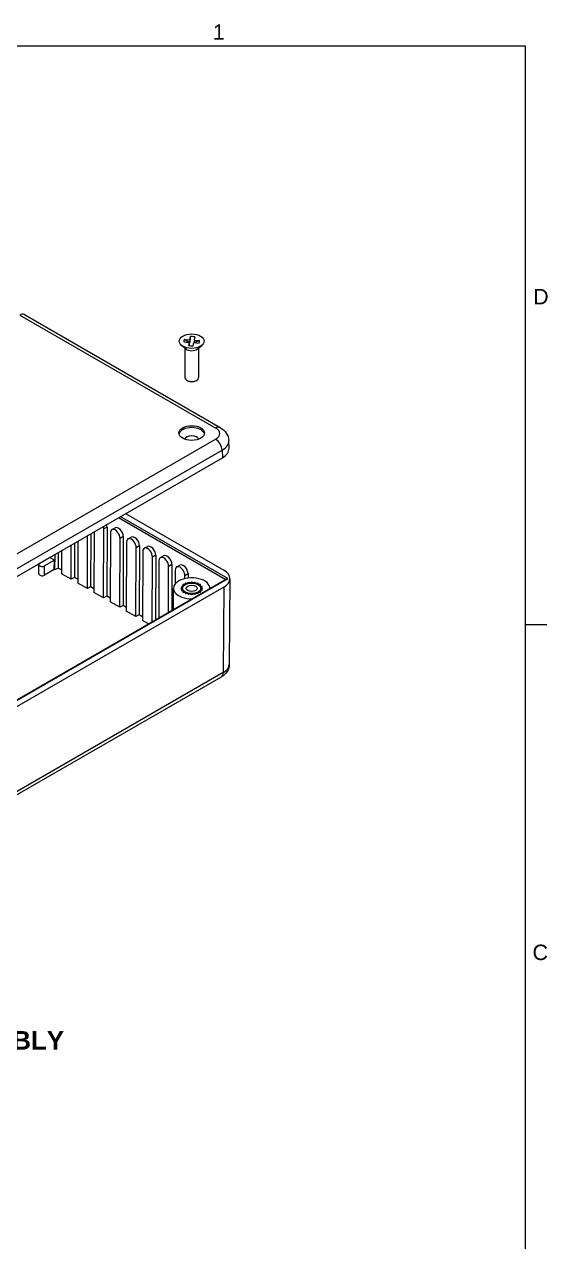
# Model space of a CAD drawing. Header units: millimetres. Extents: x 17 to 728, y 8 to 567.
# Drawn here: x 609.8 to 724.6, y 296.3 to 563.5 of the extents above; entities that cross this region are included whole.
import ezdxf

# ---------------------------------------------------------------- set-up
doc = ezdxf.new("R2010")
doc.units = ezdxf.units.MM
doc.header["$LTSCALE"] = 1.333333
for name, color, linetype, lineweight in [('Sketch Geometry (ANSI)', 7, 'Continuous', 9), ('Symbol (ANSI)', 7, 'Continuous', 9), ('Visible (ANSI)', 7, 'Continuous', 18), ('Visible Narrow (ANSI)', 7, 'Continuous', 9)]:
    doc.layers.add(name, color=color, linetype=linetype, lineweight=lineweight)
doc.styles.add('Label Text (ANSI)', font='ARIALBD.TTF')
doc.styles.add('Note Text (ANSI)', font='ARIAL.TTF')

# ---------------------------------------------------------------- blocks, each defined once
blk = doc.blocks.new('Borders Default Border')
at = {"layer": 'Sketch Geometry (ANSI)'}
blk.add_line((539.75, 323.85), (543.31, 323.85), dxfattribs=at)
at = {"layer": 'Sketch Geometry (ANSI)', "flags": 128}
blk.add_lwpolyline([(19.05, 12.7), (19.05, 419.1), (539.75, 419.1), (539.75, 12.7), (19.05, 12.7)], dxfattribs=at)
at = {"layer": 'Symbol (ANSI)', "char_height": 2.54, "attachment_point": 7, "style": 'Note Text (ANSI)'}
for s, insert in [('1', (488.37, 420.12)), ('D', (541.04, 376.55)), ('C', (540.94, 268.56))]:
    blk.add_mtext(s, dxfattribs=dict(at, insert=insert))

msp = doc.modelspace()

# ---------------------------------------------------------------- linework, layer by layer
at = {"layer": 'Visible (ANSI)'}
for p, q in [((609.849, 499.815), (652.792, 475.022)), ((644.931, 494.388), (646.1, 494.308)), ((646.1, 494.308), (646.238, 494.983)), ((647.231, 494.916), (647.093, 494.241)), ((645.326, 492.253), (644.316, 493.052)), ((644.814, 493.815), (645.983, 493.735)), ((645.038, 492.481), (645.038, 485.986)), ((645.983, 493.735), (645.845, 493.06)), ((645.983, 493.735), (645.983, 493.139)), ((646.1, 494.308), (646.1, 493.712)), ((646.838, 492.993), (646.976, 493.667)), ((646.976, 493.667), (648.145, 493.588)), ((647.093, 494.241), (648.262, 494.161)), ((647.093, 494.241), (647.093, 493.659)), ((647.75, 492.253), (648.76, 493.052)), ((648.038, 492.481), (648.038, 485.986)), ((645.619, 485.292), (645.477, 485.374)), ((647.457, 485.292), (647.599, 485.374)), ((654.72, 470.482), (654.669, 472.156)), ((543.158, 404.826), (653.256, 468.391)), ((632.042, 456.143), (653.609, 443.692)), ((624.413, 451.739), (624.37, 440.078)), ((625.145, 452.161), (625.094, 438.843)), ((627.216, 437.619), (627.273, 452.76)), ((627.98, 453.165), (627.923, 438.027)), ((628.705, 451.934), (628.648, 436.792)), ((629.02, 452.623), (629.727, 453.028)), ((620.109, 441.722), (620.138, 449.27)), ((620.845, 449.678), (620.816, 442.13)), ((621.576, 450.101), (621.541, 440.895)), ((623.662, 439.67), (623.706, 451.331)), ((630.769, 435.567), (630.826, 450.709)), ((631.533, 451.114), (631.476, 435.975)), ((632.258, 449.882), (632.201, 434.741)), ((632.573, 450.572), (633.28, 450.976)), ((635.086, 449.062), (635.029, 433.924)), ((613.233, 445.284), (615.362, 446.513)), ((616.422, 445.9), (615.362, 446.513)), ((616.556, 443.773), (616.569, 447.21)), ((617.276, 447.618), (617.263, 444.181)), ((618.007, 448.04), (617.988, 442.946)), ((634.322, 433.516), (634.379, 448.658)), ((635.811, 447.831), (635.754, 432.689)), ((636.127, 448.52), (636.834, 448.925)), ((637.879, 432.368), (637.932, 446.606)), ((638.639, 447.011), (638.586, 432.777)), ((639.68, 446.469), (640.387, 446.874)), ((613.013, 442.936), (613.013, 444.977)), ((616.422, 445.9), (614.293, 444.671)), ((614.293, 445.896), (614.293, 445.896)), ((616.415, 443.855), (614.293, 442.63)), ((614.438, 445.98), (614.438, 445.98)), ((616.415, 443.855), (616.422, 445.9)), ((616.556, 443.773), (616.415, 443.855)), ((617.263, 444.181), (616.556, 443.773)), ((617.991, 443.761), (617.263, 444.181)), ((639.364, 445.779), (639.317, 433.199)), ((641.447, 434.429), (641.486, 444.555)), ((642.193, 444.959), (642.154, 434.837)), ((642.917, 443.728), (642.906, 440.699)), ((643.233, 444.417), (643.94, 444.822)), ((654.206, 441.795), (539.623, 375.641)), ((620.109, 441.722), (617.988, 442.946)), ((620.816, 442.13), (620.109, 441.722)), ((621.544, 441.71), (620.816, 442.13)), ((645.036, 441.872), (645.039, 442.503)), ((645.777, 441.031), (645.575, 440.823)), ((645.746, 442.908), (645.742, 441.995)), ((646.206, 440.941), (645.831, 441.041)), ((646.51, 441.103), (646.206, 440.941)), ((646.87, 440.941), (646.566, 441.103)), ((647.245, 441.041), (646.87, 440.941)), ((647.501, 440.823), (647.299, 441.031)), ((654.927, 441.843), (654.785, 423.054)), ((653.609, 440.017), (542.805, 376.045)), ((623.662, 439.67), (621.541, 440.895)), ((624.37, 440.078), (623.662, 439.67)), ((625.097, 439.658), (624.37, 440.078)), ((627.216, 437.619), (625.094, 438.843)), ((642.538, 435.058), (642.538, 439.732)), ((644.443, 439.923), (644.163, 439.748)), ((644.163, 439.715), (644.443, 439.54)), ((644.271, 440.14), (644.443, 439.923)), ((644.443, 439.54), (644.271, 439.324)), ((644.648, 440.288), (644.288, 440.171)), ((644.288, 439.292), (644.648, 439.176)), ((644.6, 440.524), (644.648, 440.288)), ((644.648, 439.176), (644.6, 438.939)), ((645.038, 440.598), (644.633, 440.551)), ((644.633, 438.913), (645.038, 438.866)), ((645.119, 440.831), (645.038, 440.598)), ((645.038, 438.866), (645.119, 438.632)), ((645.575, 440.823), (645.165, 440.851)), ((645.165, 438.613), (645.575, 438.641)), ((645.575, 438.641), (645.777, 438.433)), ((645.831, 438.423), (646.206, 438.522)), ((646.206, 438.522), (646.51, 438.361)), ((646.566, 438.361), (646.87, 438.522)), ((646.87, 438.522), (647.245, 438.423)), ((647.299, 438.433), (647.501, 438.641)), ((647.911, 440.851), (647.501, 440.823)), ((647.501, 438.641), (647.911, 438.613)), ((648.038, 440.598), (647.957, 440.831)), ((647.957, 438.632), (648.038, 438.866)), ((648.442, 440.551), (648.038, 440.598)), ((648.038, 438.866), (648.442, 438.913)), ((648.428, 440.288), (648.476, 440.524)), ((648.788, 440.171), (648.428, 440.288)), ((648.428, 439.176), (648.788, 439.292)), ((648.476, 438.939), (648.428, 439.176)), ((648.633, 439.923), (648.805, 440.14)), ((648.913, 439.748), (648.633, 439.923)), ((648.633, 439.54), (648.913, 439.715)), ((648.805, 439.324), (648.633, 439.54)), ((650.538, 439.677), (650.538, 439.732)), ((627.923, 438.027), (627.216, 437.619)), ((628.651, 437.607), (627.923, 438.027)), ((630.769, 435.567), (628.648, 436.792)), ((631.476, 435.975), (630.769, 435.567)), ((632.204, 435.555), (631.476, 435.975)), ((634.322, 433.516), (632.201, 434.741)), ((635.029, 433.924), (634.322, 433.516)), ((635.757, 433.504), (635.029, 433.924)), ((637.094, 431.915), (635.754, 432.689)), ((542.391, 356.432), (653.053, 420.323))]:
    msp.add_line(p, q, dxfattribs=at)
at = {"layer": 'Visible (ANSI)', "flags": 128}
for points in [[(646.1, 493.712), (646.076, 493.724), (646.051, 493.736), (646.025, 493.749), (645.999, 493.762), (645.97, 493.777), (645.941, 493.792), (645.91, 493.808), (645.878, 493.826), (645.843, 493.845), (645.807, 493.864), (645.769, 493.886), (645.729, 493.908), (645.686, 493.933), (645.641, 493.959), (645.592, 493.988), (645.54, 494.018), (645.484, 494.051), (645.423, 494.087), (645.358, 494.126), (645.288, 494.169), (645.21, 494.216), (645.126, 494.268), (645.033, 494.325), (644.931, 494.388)], [(646.238, 494.983), (646.226, 494.868), (646.215, 494.763), (646.205, 494.669), (646.196, 494.583), (646.187, 494.504), (646.18, 494.432), (646.172, 494.365), (646.166, 494.303), (646.16, 494.246), (646.154, 494.193), (646.149, 494.144), (646.144, 494.097), (646.139, 494.054), (646.134, 494.013), (646.13, 493.975), (646.126, 493.939), (646.122, 493.905), (646.119, 493.873), (646.115, 493.843), (646.112, 493.814), (646.109, 493.786), (646.106, 493.76), (646.103, 493.736), (646.1, 493.712)], [(645.983, 493.139), (645.98, 493.135), (645.977, 493.131), (645.974, 493.127), (645.971, 493.123), (645.968, 493.12), (645.964, 493.116), (645.96, 493.113), (645.957, 493.109), (645.953, 493.106), (645.948, 493.102), (645.944, 493.099), (645.939, 493.096), (645.934, 493.093), (645.929, 493.089), (645.923, 493.086), (645.917, 493.083), (645.91, 493.08), (645.903, 493.077), (645.895, 493.074), (645.887, 493.071), (645.878, 493.069), (645.868, 493.066), (645.857, 493.063), (645.845, 493.06)], [(648.262, 494.161), (648.166, 494.115), (648.078, 494.073), (647.998, 494.034), (647.924, 494), (647.856, 493.968), (647.793, 493.938), (647.735, 493.912), (647.68, 493.887), (647.63, 493.864), (647.582, 493.842), (647.538, 493.823), (647.496, 493.804), (647.456, 493.787), (647.418, 493.771), (647.383, 493.756), (647.349, 493.742), (647.317, 493.729), (647.287, 493.717), (647.257, 493.705), (647.23, 493.694), (647.203, 493.684), (647.177, 493.674), (647.153, 493.665), (647.129, 493.657)], [(652.792, 475.022), (653.173, 474.776), (653.525, 474.494), (653.84, 474.178), (654.113, 473.828), (654.339, 473.442), (654.511, 473.03), (654.622, 472.599), (654.669, 472.156)], [(654.785, 423.054), (654.75, 422.631), (654.653, 422.217), (654.497, 421.825), (654.289, 421.458), (654.035, 421.122), (653.74, 420.821), (653.41, 420.554), (653.053, 420.323)]]:
    msp.add_lwpolyline(points, dxfattribs=at)
at = {"layer": 'Visible (ANSI)'}
for centre, major_axis in [((646.538, 493.988), (2.75, 0)), ((646.538, 473.82), (2.8, 0)), ((646.538, 439.732), (1.994, 0)), ((646.538, 439.732), (-1.232, 0))]:
    msp.add_ellipse(centre, major_axis=major_axis, ratio=0.5773503, dxfattribs=at)
for centre, major_axis, ratio, start_param, end_param in [((646.538, 493.988), (-1.75, 0), 0.5773503, 5.8761006, 6.455604), ((646.538, 493.988), (1.75, 0), 0.5773503, 1.1637116, 1.743215), ((646.538, 492.763), (-1.5, 0), 0.5773503, 0.6301372, 2.5114554), ((646.538, 493.988), (-1.75, 0), 0.5773503, 1.1637116, 1.743215), ((646.538, 493.988), (1.75, 0), 0.5773503, 5.8761006, 6.455604), ((646.538, 485.986), (1.5, 0), 0.5773503, 3.1415927, 6.2831853), ((646.538, 485.823), (1.3, 0), 0.5773503, 3.9269908, 5.4977871), ((646.538, 473.412), (2.8, 0), 0.5773503, 0.126607, 3.0149856), ((646.538, 472.351), (1.5, 0), 0.5773503, 0.1168071, 3.0247855), ((649.719, 470.432), (5.002, 0), 0.5771744, 5.4979394, 6.3006333), ((626.212, 453.373), (-0.745, 1.302), 0.5798639, 3.929182, 4.3635767), ((626.919, 453.777), (0.745, -1.302), 0.5798639, 0.7875894, 1.2241736), ((629.765, 451.321), (-0.745, 1.302), 0.5798639, 3.929182, 7.0707747), ((630.472, 451.726), (-0.745, 1.302), 0.5798639, 3.929182, 6.2831853), ((633.318, 449.27), (-0.745, 1.302), 0.5798639, 3.929182, 7.0707747), ((634.026, 449.675), (-0.745, 1.302), 0.5798639, 3.929182, 6.2831853), ((637.579, 447.623), (-0.745, 1.302), 0.5798639, 3.929182, 6.2831853), ((636.872, 447.218), (-0.745, 1.302), 0.5798639, 3.929182, 7.0707747), ((640.425, 445.167), (-0.745, 1.302), 0.5798639, 3.929182, 7.0707747), ((641.132, 445.572), (-0.745, 1.302), 0.5798639, 3.929182, 6.2831853), ((613.763, 444.977), (-0.75, 0), 0.5773503, 5.4977871, 8.6393798), ((643.978, 443.116), (-0.745, 1.302), 0.5798639, 3.929182, 7.0707747), ((644.685, 443.52), (-0.745, 1.302), 0.5798639, 3.929182, 6.2831853), ((650.427, 441.855), (4.5, 0), 0.5773393, 5.4977967, 7.068574), ((613.763, 442.936), (-0.75, 0), 0.5773503, 0, 2.3561945), ((646.538, 439.732), (4, 0), 0.5773503, 6.259239, 11.0195206), ((646.538, 439.732), (2.375, 0), 0.5773503, 1.873037, 1.8968742), ((646.538, 439.732), (2.375, 0), 0.5773503, 1.5588777, 1.5827149), ((646.538, 439.732), (2.375, 0), 0.5773503, 1.2447184, 1.2685557), ((654.456, 441.65), (-0.354, 0), 0.5773503, 4.712389, 5.4977871), ((646.538, 439.732), (-2.375, 0), 0.5773503, 6.2712667, 6.2951039), ((646.538, 439.732), (-2.375, 0), 0.5773503, 5.9571074, 5.9809447), ((646.538, 439.732), (-2.375, 0), 0.5773503, 0.3022406, 0.3260779), ((646.538, 439.732), (2.375, 0), 0.5773503, 2.5013555, 2.5251927), ((646.538, 439.732), (-2.375, 0), 0.5773503, 0.6163999, 0.6402372), ((646.538, 439.732), (2.375, 0), 0.5773503, 2.1871962, 2.2110335), ((646.538, 439.732), (-2.375, 0), 0.5773503, 0.9305592, 0.9543964), ((646.538, 439.732), (-2.375, 0), 0.5773503, 1.2447184, 1.2685557), ((646.538, 439.732), (-2.375, 0), 0.5773503, 1.5588777, 1.5827149), ((646.538, 439.732), (-2.375, 0), 0.5773503, 1.873037, 1.8968742), ((646.538, 439.732), (2.375, 0), 0.5773503, 0.9305592, 0.9543964), ((646.538, 439.732), (-2.375, 0), 0.5773503, 2.1871962, 2.2110335), ((646.538, 439.732), (2.375, 0), 0.5773503, 0.6163999, 0.6402372), ((646.538, 439.732), (-2.375, 0), 0.5773503, 2.5013555, 2.5251927), ((646.538, 439.732), (2.375, 0), 0.5773503, 0.3022406, 0.3260779), ((646.538, 439.732), (2.375, 0), 0.5773503, 5.9571074, 5.9809447), ((646.538, 439.732), (2.375, 0), 0.5773503, 6.2712667, 6.2951039)]:
    msp.add_ellipse(centre, major_axis=major_axis, ratio=ratio, start_param=start_param, end_param=end_param, dxfattribs=at)
at = {"layer": 'Visible Narrow (ANSI)'}
for p, q in [((608.849, 499.716), (651.792, 474.923)), ((651.792, 472.473), (541.744, 408.938)), ((543.158, 406.517), (653.206, 470.053)), ((653.206, 470.053), (653.256, 468.391)), ((630.522, 455.266), (654.03, 441.693)), ((654.456, 441.855), (630.875, 455.469)), ((627.98, 453.165), (627.273, 452.76)), ((631.533, 451.114), (630.826, 450.709)), ((635.086, 449.062), (634.379, 448.658)), ((638.639, 447.011), (637.932, 446.606)), ((614.293, 442.63), (614.293, 444.671)), ((642.193, 444.959), (641.486, 444.555)), ((539.623, 375.556), (654.456, 441.855)), ((645.746, 442.908), (645.039, 442.503)), ((653.609, 440.017), (653.467, 421.231)), ((653.467, 421.231), (542.805, 357.34))]:
    msp.add_line(p, q, dxfattribs=at)
for centre, major_axis, ratio, start_param, end_param in [((608.849, 498.083), (1, 1.732), 0.5773503, 0, 0.7853982), ((651.792, 473.29), (1, 1.732), 0.5773503, 0, 0.7853982), ((649.669, 473.698), (3.001, 0), 0.5771744, 5.4979394, 7.0684312), ((651.792, 470.84), (-1, 1.732), 0.5773503, 3.9444441, 5.4977871), ((649.669, 472.065), (5, 0.06), 0.5772588, 5.4909619, 6.2936558), ((650.285, 423.075), (4.5, -0.015), 0.5773447, 5.4997359, 6.2807613), ((652.053, 422.055), (1, -1.732), 0.5773503, 0, 0.7810348)]:
    msp.add_ellipse(centre, major_axis=major_axis, ratio=ratio, start_param=start_param, end_param=end_param, dxfattribs=at)

# ---------------------------------------------------------------- block references
at = {"xscale": 1.333333333333333, "yscale": 1.333333333333333, "zscale": 1.333333333333333}
msp.add_blockref('Borders Default Border', (0, 0), dxfattribs=at)

# ---------------------------------------------------------------- texts
at = {"layer": 'Symbol (ANSI)', "insert": (528.61, 338.416), "char_height": 4.06667, "attachment_point": 7, "style": 'Label Text (ANSI)'}
msp.add_mtext('EXPLODED VIEW OF ASSEMBLY', dxfattribs=at)

doc.saveas('drawing.dxf')
